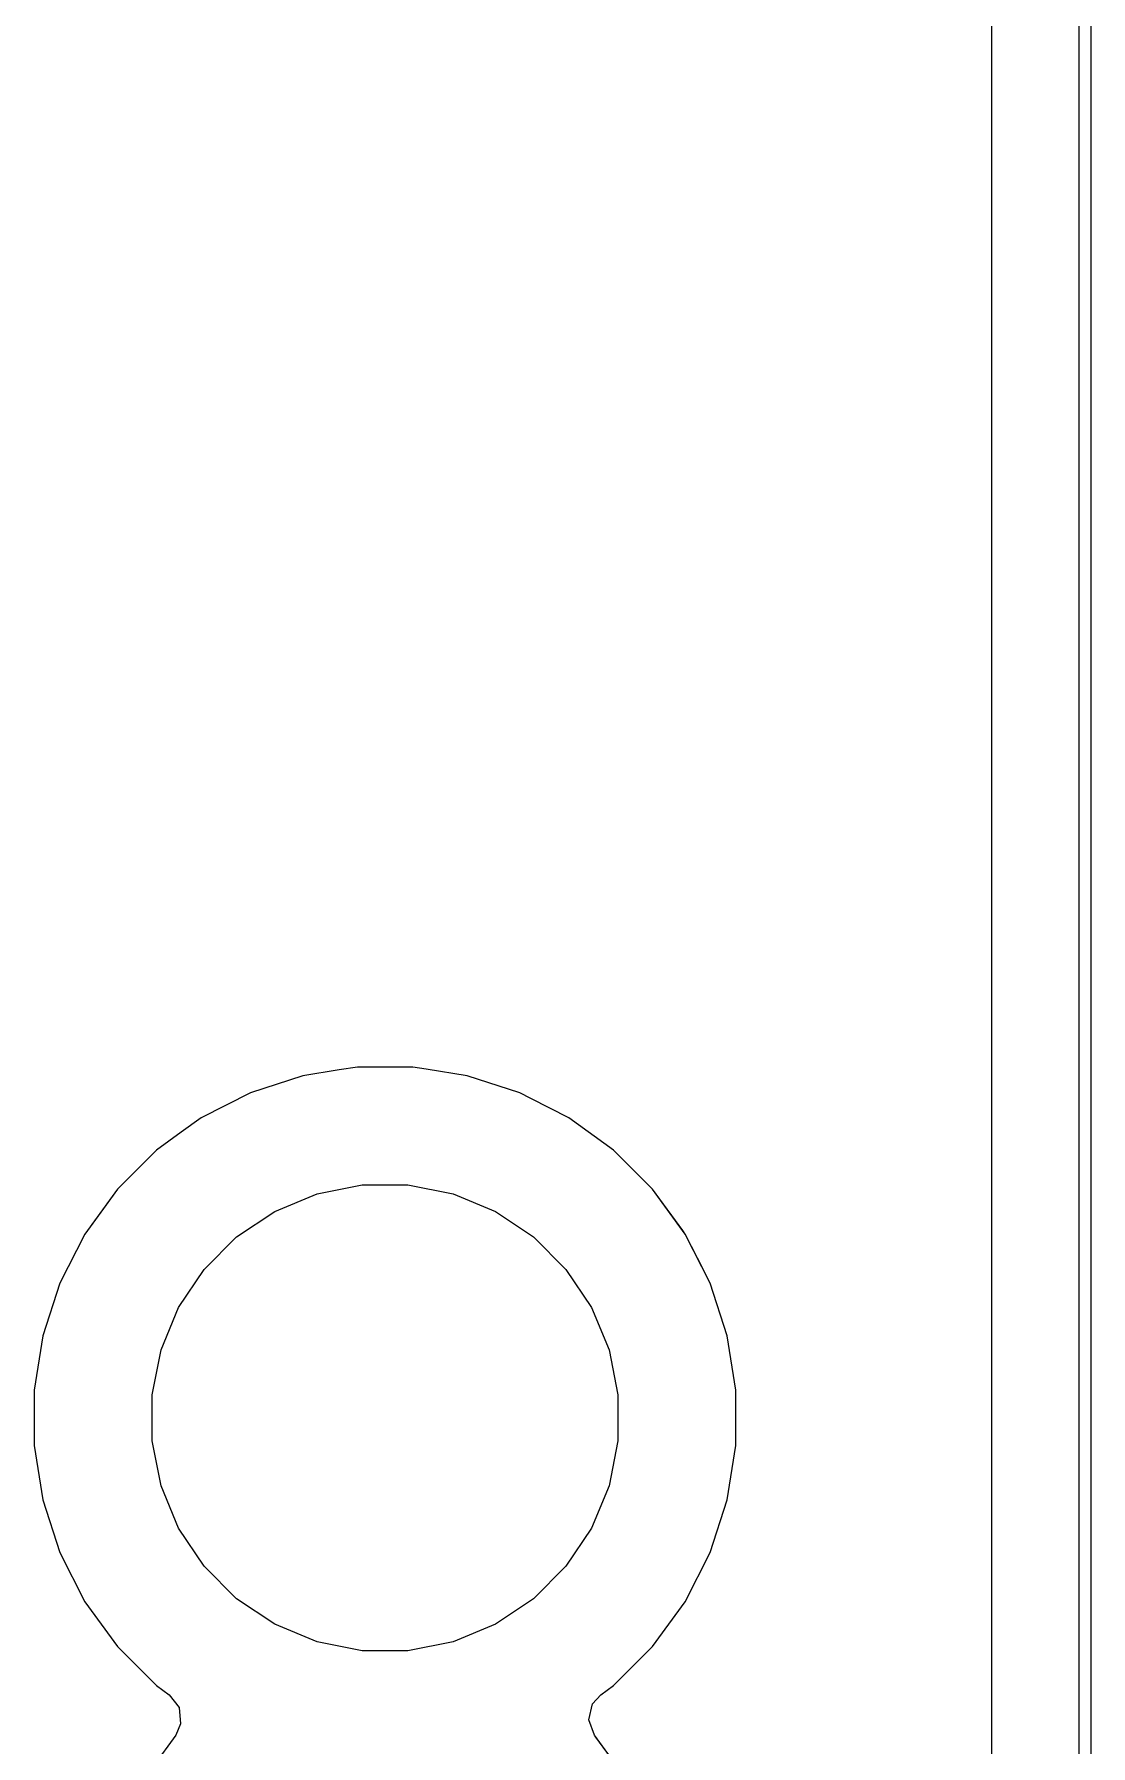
# Model space of a CAD drawing. Header units: inches. Extents: x 6.55 to 9.8, y -8.74 to -3.15.
# Drawn here: x 9.6258 to 9.8041, y -7.1931 to -6.9043 of the extents above; entities that cross this region are included whole.
import ezdxf

# ---------------------------------------------------------------- set-up
doc = ezdxf.new("R2010")
doc.units = ezdxf.units.IN
doc.header["$MEASUREMENT"] = 0
doc.layers.add('Edge.Cuts', color=254, linetype='CONTINUOUS', true_color=0xd0d2cd)

msp = doc.modelspace()

# ---------------------------------------------------------------- linework, layer by layer
at = {"layer": 'Edge.Cuts', "linetype": 'CONTINUOUS'}
for p, q in [((9.80217, -8.73917), (9.80217, -3.15059)), ((9.80413, -3.14961), (9.80413, -8.74016)), ((9.78738, -3.17026), (9.78738, -8.71951)), ((9.78738, -3.17026), (9.78738, -8.71951)), ((9.78738, -3.17026), (9.78738, -8.71951)), ((9.78738, -3.17026), (9.78738, -8.71951)), ((9.67731, -7.07908), (9.67118, -7.08005)), ((9.67731, -7.07908), (9.67118, -7.08005)), ((9.67731, -7.07908), (9.67118, -7.08005)), ((9.67731, -7.07908), (9.67118, -7.08005)), ((9.68038, -7.07859), (9.67731, -7.07908)), ((9.68038, -7.07859), (9.67731, -7.07908)), ((9.68038, -7.07859), (9.67731, -7.07908)), ((9.68038, -7.07859), (9.67731, -7.07908)), ((9.6897, -7.07859), (9.68038, -7.07859)), ((9.6897, -7.07859), (9.68038, -7.07859)), ((9.6897, -7.07859), (9.68038, -7.07859)), ((9.6897, -7.07859), (9.68038, -7.07859)), ((9.692, -7.07896), (9.6897, -7.07859)), ((9.692, -7.07896), (9.6897, -7.07859)), ((9.692, -7.07896), (9.6897, -7.07859)), ((9.692, -7.07896), (9.6897, -7.07859)), ((9.6989, -7.08005), (9.692, -7.07896)), ((9.6989, -7.08005), (9.692, -7.07896)), ((9.6989, -7.08005), (9.692, -7.07896)), ((9.6989, -7.08005), (9.692, -7.07896)), ((9.67118, -7.08005), (9.66231, -7.08293)), ((9.67118, -7.08005), (9.66231, -7.08293)), ((9.67118, -7.08005), (9.66231, -7.08293)), ((9.67118, -7.08005), (9.66231, -7.08293)), ((9.67118, -7.08005), (9.67118, -7.08005)), ((9.67118, -7.08005), (9.67118, -7.08005)), ((9.67118, -7.08005), (9.67118, -7.08005)), ((9.67118, -7.08005), (9.67118, -7.08005)), ((9.70777, -7.08293), (9.6989, -7.08005)), ((9.70777, -7.08293), (9.6989, -7.08005)), ((9.70777, -7.08293), (9.6989, -7.08005)), ((9.70777, -7.08293), (9.6989, -7.08005)), ((9.66231, -7.08293), (9.65401, -7.08716)), ((9.66231, -7.08293), (9.65401, -7.08716)), ((9.66231, -7.08293), (9.65401, -7.08716)), ((9.66231, -7.08293), (9.65401, -7.08716)), ((9.70963, -7.08388), (9.70777, -7.08293)), ((9.70963, -7.08388), (9.70777, -7.08293)), ((9.70963, -7.08388), (9.70777, -7.08293)), ((9.70963, -7.08388), (9.70777, -7.08293)), ((9.71607, -7.08716), (9.70963, -7.08388)), ((9.71607, -7.08716), (9.70963, -7.08388)), ((9.71607, -7.08716), (9.70963, -7.08388)), ((9.71607, -7.08716), (9.70963, -7.08388)), ((9.65401, -7.08716), (9.65063, -7.08961)), ((9.65401, -7.08716), (9.65063, -7.08961)), ((9.65401, -7.08716), (9.65063, -7.08961)), ((9.65401, -7.08716), (9.65063, -7.08961)), ((9.72361, -7.09264), (9.71607, -7.08716)), ((9.72361, -7.09264), (9.71607, -7.08716)), ((9.72361, -7.09264), (9.71607, -7.08716)), ((9.72361, -7.09264), (9.71607, -7.08716)), ((9.65063, -7.08961), (9.64647, -7.09264)), ((9.65063, -7.08961), (9.64647, -7.09264)), ((9.65063, -7.08961), (9.64647, -7.09264)), ((9.65063, -7.08961), (9.64647, -7.09264)), ((9.64647, -7.09264), (9.63988, -7.09923)), ((9.64647, -7.09264), (9.63988, -7.09923)), ((9.64647, -7.09264), (9.63988, -7.09923)), ((9.64647, -7.09264), (9.63988, -7.09923)), ((9.64647, -7.09264), (9.64647, -7.09264)), ((9.64647, -7.09264), (9.64647, -7.09264)), ((9.64647, -7.09264), (9.64647, -7.09264)), ((9.64647, -7.09264), (9.64647, -7.09264)), ((9.64647, -7.09264), (9.64647, -7.09264)), ((9.64647, -7.09264), (9.64647, -7.09264)), ((9.64647, -7.09264), (9.64647, -7.09264)), ((9.64647, -7.09264), (9.64647, -7.09264)), ((9.7302, -7.09923), (9.72361, -7.09264)), ((9.7302, -7.09923), (9.72361, -7.09264)), ((9.7302, -7.09923), (9.72361, -7.09264)), ((9.7302, -7.09923), (9.72361, -7.09264)), ((9.63988, -7.09923), (9.63753, -7.10246)), ((9.63988, -7.09923), (9.63753, -7.10246)), ((9.63988, -7.09923), (9.63753, -7.10246)), ((9.63988, -7.09923), (9.63901, -7.10042)), ((9.63988, -7.09923), (9.63988, -7.09923)), ((9.63988, -7.09923), (9.63988, -7.09923)), ((9.63988, -7.09923), (9.63988, -7.09923)), ((9.63988, -7.09923), (9.63988, -7.09923)), ((9.63988, -7.09923), (9.63988, -7.09923)), ((9.63988, -7.09923), (9.63988, -7.09923)), ((9.63988, -7.09923), (9.63988, -7.09923)), ((9.63988, -7.09923), (9.63988, -7.09923)), ((9.67357, -7.1), (9.68117, -7.09849)), ((9.67357, -7.1), (9.68117, -7.09849)), ((9.67357, -7.1), (9.68117, -7.09849)), ((9.67357, -7.1), (9.68117, -7.09849)), ((9.68117, -7.09849), (9.68891, -7.09849)), ((9.68117, -7.09849), (9.68891, -7.09849)), ((9.68117, -7.09849), (9.68891, -7.09849)), ((9.68117, -7.09849), (9.68891, -7.09849)), ((9.68891, -7.09849), (9.69651, -7.1)), ((9.68891, -7.09849), (9.69651, -7.1)), ((9.68891, -7.09849), (9.69651, -7.1)), ((9.68891, -7.09849), (9.69651, -7.1)), ((9.73527, -7.1062), (9.7302, -7.09923)), ((9.73527, -7.1062), (9.7302, -7.09923)), ((9.73527, -7.1062), (9.7302, -7.09923)), ((9.73568, -7.10677), (9.7302, -7.09923)), ((9.63901, -7.10042), (9.6344, -7.10677)), ((9.63753, -7.10246), (9.6344, -7.10677)), ((9.63753, -7.10246), (9.6344, -7.10677)), ((9.63753, -7.10246), (9.6344, -7.10677)), ((9.66642, -7.10296), (9.67357, -7.1)), ((9.66642, -7.10296), (9.67357, -7.1)), ((9.66642, -7.10296), (9.67357, -7.1)), ((9.66642, -7.10296), (9.67357, -7.1)), ((9.69651, -7.1), (9.70366, -7.10296)), ((9.69651, -7.1), (9.70366, -7.10296)), ((9.69651, -7.1), (9.70366, -7.10296)), ((9.69651, -7.1), (9.70366, -7.10296)), ((9.65998, -7.10726), (9.66642, -7.10296)), ((9.65998, -7.10726), (9.66642, -7.10296)), ((9.65998, -7.10726), (9.66642, -7.10296)), ((9.65998, -7.10726), (9.66642, -7.10296)), ((9.70366, -7.10296), (9.7101, -7.10726)), ((9.70366, -7.10296), (9.7101, -7.10726)), ((9.70366, -7.10296), (9.7101, -7.10726)), ((9.70366, -7.10296), (9.7101, -7.10726)), ((9.6344, -7.10677), (9.63017, -7.11507)), ((9.6344, -7.10677), (9.63017, -7.11507)), ((9.6344, -7.10677), (9.63017, -7.11507)), ((9.6344, -7.10677), (9.63017, -7.11507)), ((9.65451, -7.11274), (9.65998, -7.10726)), ((9.65451, -7.11274), (9.65998, -7.10726)), ((9.65451, -7.11274), (9.65998, -7.10726)), ((9.65451, -7.11274), (9.65998, -7.10726)), ((9.7101, -7.10726), (9.71557, -7.11274)), ((9.7101, -7.10726), (9.71557, -7.11274)), ((9.7101, -7.10726), (9.71557, -7.11274)), ((9.7101, -7.10726), (9.71557, -7.11274)), ((9.73568, -7.10677), (9.73527, -7.1062)), ((9.73568, -7.10677), (9.73527, -7.1062)), ((9.73568, -7.10677), (9.73527, -7.1062)), ((9.73991, -7.11507), (9.73568, -7.10677)), ((9.73991, -7.11507), (9.73568, -7.10677)), ((9.73991, -7.11507), (9.73568, -7.10677)), ((9.73775, -7.11083), (9.73568, -7.10677)), ((9.73991, -7.11507), (9.73775, -7.11083)), ((9.6502, -7.11918), (9.65451, -7.11274)), ((9.6502, -7.11918), (9.65451, -7.11274)), ((9.6502, -7.11918), (9.65451, -7.11274)), ((9.6502, -7.11918), (9.65451, -7.11274)), ((9.71557, -7.11274), (9.71988, -7.11918)), ((9.71557, -7.11274), (9.71988, -7.11918)), ((9.71557, -7.11274), (9.71988, -7.11918)), ((9.71557, -7.11274), (9.71988, -7.11918)), ((9.63017, -7.11507), (9.62729, -7.12393)), ((9.63017, -7.11507), (9.62729, -7.12393)), ((9.63017, -7.11507), (9.62729, -7.12393)), ((9.63017, -7.11507), (9.62729, -7.12393)), ((9.74279, -7.12393), (9.73991, -7.11507)), ((9.74279, -7.12393), (9.73991, -7.11507)), ((9.74279, -7.12393), (9.73991, -7.11507)), ((9.74279, -7.12393), (9.73991, -7.11507)), ((9.64724, -7.12633), (9.6502, -7.11918)), ((9.64724, -7.12633), (9.6502, -7.11918)), ((9.64724, -7.12633), (9.6502, -7.11918)), ((9.64724, -7.12633), (9.6502, -7.11918)), ((9.71988, -7.11918), (9.72284, -7.12633)), ((9.71988, -7.11918), (9.72284, -7.12633)), ((9.71988, -7.11918), (9.72284, -7.12633)), ((9.71988, -7.11918), (9.72284, -7.12633)), ((9.62729, -7.12393), (9.62583, -7.13314)), ((9.62729, -7.12393), (9.62583, -7.13314)), ((9.62729, -7.12393), (9.62583, -7.13314)), ((9.62729, -7.12393), (9.62583, -7.13314)), ((9.62729, -7.12393), (9.62729, -7.12393)), ((9.62729, -7.12393), (9.62729, -7.12393)), ((9.62729, -7.12393), (9.62729, -7.12393)), ((9.62729, -7.12393), (9.62729, -7.12393)), ((9.74424, -7.13314), (9.74279, -7.12393)), ((9.74279, -7.12393), (9.74279, -7.12393)), ((9.74279, -7.12393), (9.74279, -7.12393)), ((9.74424, -7.13314), (9.74279, -7.12393)), ((9.74279, -7.12393), (9.74279, -7.12393)), ((9.74279, -7.12393), (9.74279, -7.12393)), ((9.74424, -7.13314), (9.74279, -7.12393)), ((9.74279, -7.12393), (9.74279, -7.12393)), ((9.74279, -7.12393), (9.74279, -7.12393)), ((9.74424, -7.13314), (9.74279, -7.12393)), ((9.74279, -7.12393), (9.74279, -7.12393)), ((9.74279, -7.12393), (9.74279, -7.12393)), ((9.64573, -7.13392), (9.64724, -7.12633)), ((9.64573, -7.13392), (9.64724, -7.12633)), ((9.64573, -7.13392), (9.64724, -7.12633)), ((9.64573, -7.13392), (9.64724, -7.12633)), ((9.72284, -7.12633), (9.72435, -7.13392)), ((9.72284, -7.12633), (9.72435, -7.13392)), ((9.72284, -7.12633), (9.72435, -7.13392)), ((9.72284, -7.12633), (9.72435, -7.13392)), ((9.62583, -7.13314), (9.62583, -7.14245)), ((9.62583, -7.13314), (9.62583, -7.14245)), ((9.62583, -7.13314), (9.62583, -7.14245)), ((9.62583, -7.13314), (9.62583, -7.14245)), ((9.64573, -7.14167), (9.64573, -7.13392)), ((9.64573, -7.14167), (9.64573, -7.13392)), ((9.64573, -7.14167), (9.64573, -7.13392)), ((9.64573, -7.14167), (9.64573, -7.13392)), ((9.72435, -7.13392), (9.72435, -7.14167)), ((9.72435, -7.13392), (9.72435, -7.14167)), ((9.72435, -7.13392), (9.72435, -7.14167)), ((9.72435, -7.13392), (9.72435, -7.14167)), ((9.74424, -7.14245), (9.74424, -7.13314)), ((9.74424, -7.14245), (9.74424, -7.13314)), ((9.74424, -7.14245), (9.74424, -7.13314)), ((9.74424, -7.14245), (9.74424, -7.13314)), ((9.62583, -7.14245), (9.62729, -7.15166)), ((9.62583, -7.14245), (9.62729, -7.15166)), ((9.62583, -7.14245), (9.62729, -7.15166)), ((9.62583, -7.14245), (9.62729, -7.15166)), ((9.64724, -7.14926), (9.64573, -7.14167)), ((9.64724, -7.14926), (9.64573, -7.14167)), ((9.64724, -7.14926), (9.64573, -7.14167)), ((9.64724, -7.14926), (9.64573, -7.14167)), ((9.72435, -7.14167), (9.72284, -7.14926)), ((9.72435, -7.14167), (9.72284, -7.14926)), ((9.72435, -7.14167), (9.72284, -7.14926)), ((9.72435, -7.14167), (9.72284, -7.14926)), ((9.74279, -7.15166), (9.74424, -7.14245)), ((9.74279, -7.15166), (9.74424, -7.14245)), ((9.74279, -7.15166), (9.74424, -7.14245)), ((9.74279, -7.15166), (9.74424, -7.14245)), ((9.62729, -7.15166), (9.62729, -7.15166)), ((9.62729, -7.15166), (9.63017, -7.16052)), ((9.62729, -7.15166), (9.62729, -7.15166)), ((9.62729, -7.15166), (9.63017, -7.16052)), ((9.62729, -7.15166), (9.62729, -7.15166)), ((9.62729, -7.15166), (9.63017, -7.16052)), ((9.62729, -7.15166), (9.62729, -7.15166)), ((9.62729, -7.15166), (9.63017, -7.16052)), ((9.6502, -7.15642), (9.64724, -7.14926)), ((9.6502, -7.15642), (9.64724, -7.14926)), ((9.6502, -7.15642), (9.64724, -7.14926)), ((9.6502, -7.15642), (9.64724, -7.14926)), ((9.72284, -7.14926), (9.71988, -7.15642)), ((9.72284, -7.14926), (9.71988, -7.15642)), ((9.72284, -7.14926), (9.71988, -7.15642)), ((9.72284, -7.14926), (9.71988, -7.15642)), ((9.73991, -7.16052), (9.74279, -7.15166)), ((9.73991, -7.16052), (9.74279, -7.15166)), ((9.73991, -7.16052), (9.74279, -7.15166)), ((9.73991, -7.16052), (9.74279, -7.15166)), ((9.65451, -7.16285), (9.6502, -7.15642)), ((9.65451, -7.16285), (9.6502, -7.15642)), ((9.65451, -7.16285), (9.6502, -7.15642)), ((9.65451, -7.16285), (9.6502, -7.15642)), ((9.71988, -7.15642), (9.71557, -7.16285)), ((9.71988, -7.15642), (9.71557, -7.16285)), ((9.71988, -7.15642), (9.71557, -7.16285)), ((9.71988, -7.15642), (9.71557, -7.16285)), ((9.63017, -7.16052), (9.63017, -7.16052)), ((9.63017, -7.16052), (9.6344, -7.16883)), ((9.63017, -7.16052), (9.63017, -7.16052)), ((9.63017, -7.16052), (9.6344, -7.16883)), ((9.63017, -7.16052), (9.63017, -7.16052)), ((9.63017, -7.16052), (9.6344, -7.16883)), ((9.63017, -7.16052), (9.63017, -7.16052)), ((9.63017, -7.16052), (9.6344, -7.16883)), ((9.73568, -7.16883), (9.73991, -7.16052)), ((9.73568, -7.16883), (9.73991, -7.16052)), ((9.73568, -7.16883), (9.73991, -7.16052)), ((9.73568, -7.16883), (9.73991, -7.16052)), ((9.65998, -7.16833), (9.65451, -7.16285)), ((9.65998, -7.16833), (9.65451, -7.16285)), ((9.65998, -7.16833), (9.65451, -7.16285)), ((9.65998, -7.16833), (9.65451, -7.16285)), ((9.71557, -7.16285), (9.7101, -7.16833)), ((9.71557, -7.16285), (9.7101, -7.16833)), ((9.71557, -7.16285), (9.7101, -7.16833)), ((9.71557, -7.16285), (9.7101, -7.16833)), ((9.6344, -7.16883), (9.63988, -7.17636)), ((9.6344, -7.16883), (9.63988, -7.17636)), ((9.6344, -7.16883), (9.63988, -7.17636)), ((9.6344, -7.16883), (9.63988, -7.17636)), ((9.66642, -7.17263), (9.65998, -7.16833)), ((9.66642, -7.17263), (9.65998, -7.16833)), ((9.66642, -7.17263), (9.65998, -7.16833)), ((9.66642, -7.17263), (9.65998, -7.16833)), ((9.7101, -7.16833), (9.70366, -7.17263)), ((9.7101, -7.16833), (9.70366, -7.17263)), ((9.7101, -7.16833), (9.70366, -7.17263)), ((9.7101, -7.16833), (9.70366, -7.17263)), ((9.7302, -7.17636), (9.73568, -7.16883)), ((9.7302, -7.17636), (9.73568, -7.16883)), ((9.7302, -7.17636), (9.73568, -7.16883)), ((9.7302, -7.17636), (9.73568, -7.16883)), ((9.67357, -7.17559), (9.66642, -7.17263)), ((9.67357, -7.17559), (9.66642, -7.17263)), ((9.67357, -7.17559), (9.66642, -7.17263)), ((9.67357, -7.17559), (9.66642, -7.17263)), ((9.70366, -7.17263), (9.69651, -7.17559)), ((9.70366, -7.17263), (9.69651, -7.17559)), ((9.70366, -7.17263), (9.69651, -7.17559)), ((9.70366, -7.17263), (9.69651, -7.17559)), ((9.63988, -7.17636), (9.64647, -7.18295)), ((9.63988, -7.17636), (9.64647, -7.18295)), ((9.63988, -7.17636), (9.64647, -7.18295)), ((9.63988, -7.17636), (9.64647, -7.18295)), ((9.68117, -7.17711), (9.67357, -7.17559)), ((9.68117, -7.17711), (9.67357, -7.17559)), ((9.68117, -7.17711), (9.67357, -7.17559)), ((9.68117, -7.17711), (9.67357, -7.17559)), ((9.68891, -7.17711), (9.68117, -7.17711)), ((9.68891, -7.17711), (9.68117, -7.17711)), ((9.68891, -7.17711), (9.68117, -7.17711)), ((9.68891, -7.17711), (9.68117, -7.17711)), ((9.69651, -7.17559), (9.68891, -7.17711)), ((9.69651, -7.17559), (9.68891, -7.17711)), ((9.69651, -7.17559), (9.68891, -7.17711)), ((9.69651, -7.17559), (9.68891, -7.17711)), ((9.72361, -7.18295), (9.7302, -7.17636)), ((9.72361, -7.18295), (9.7302, -7.17636)), ((9.72361, -7.18295), (9.7302, -7.17636)), ((9.72361, -7.18295), (9.7302, -7.17636)), ((9.64647, -7.18295), (9.64647, -7.18295)), ((9.64647, -7.18295), (9.64863, -7.18452)), ((9.64647, -7.18295), (9.64647, -7.18295)), ((9.64647, -7.18295), (9.64863, -7.18452)), ((9.64647, -7.18295), (9.64647, -7.18295)), ((9.64647, -7.18295), (9.64863, -7.18452)), ((9.64647, -7.18295), (9.64647, -7.18295)), ((9.64647, -7.18295), (9.64863, -7.18452)), ((9.72145, -7.18452), (9.72361, -7.18295)), ((9.72145, -7.18452), (9.72361, -7.18295)), ((9.72145, -7.18452), (9.72361, -7.18295)), ((9.72145, -7.18452), (9.72361, -7.18295)), ((9.64863, -7.18452), (9.65031, -7.1867)), ((9.64863, -7.18452), (9.65031, -7.1867)), ((9.64863, -7.18452), (9.65031, -7.1867)), ((9.64863, -7.18452), (9.65031, -7.1867)), ((9.71944, -7.18875), (9.72007, -7.18607)), ((9.71944, -7.18875), (9.72007, -7.18607)), ((9.71944, -7.18875), (9.72007, -7.18607)), ((9.71944, -7.18875), (9.72007, -7.18607)), ((9.72007, -7.18607), (9.72145, -7.18452)), ((9.72007, -7.18607), (9.72145, -7.18452)), ((9.72007, -7.18607), (9.72145, -7.18452)), ((9.72007, -7.18607), (9.72145, -7.18452)), ((9.65054, -7.18944), (9.64971, -7.19134)), ((9.65054, -7.18944), (9.64971, -7.19134)), ((9.65054, -7.18944), (9.64971, -7.19134)), ((9.65054, -7.18944), (9.64971, -7.19134)), ((9.65031, -7.1867), (9.65054, -7.18944)), ((9.65031, -7.1867), (9.65054, -7.18944)), ((9.65031, -7.1867), (9.65054, -7.18944)), ((9.65031, -7.1867), (9.65054, -7.18944)), ((9.72037, -7.19134), (9.71944, -7.18875)), ((9.72037, -7.19134), (9.71944, -7.18875)), ((9.72037, -7.19134), (9.71944, -7.18875)), ((9.72037, -7.19134), (9.71944, -7.18875)), ((9.64971, -7.19134), (9.64595, -7.19652)), ((9.64971, -7.19134), (9.64595, -7.19652)), ((9.64971, -7.19134), (9.64595, -7.19652)), ((9.64971, -7.19134), (9.64595, -7.19652)), ((9.72413, -7.19652), (9.72037, -7.19134)), ((9.72413, -7.19652), (9.72037, -7.19134)), ((9.72413, -7.19652), (9.72037, -7.19134)), ((9.72061, -7.19168), (9.72037, -7.19134)), ((9.72413, -7.19652), (9.72061, -7.19168))]:
    msp.add_line(p, q, dxfattribs=at)

doc.saveas('drawing.dxf')
